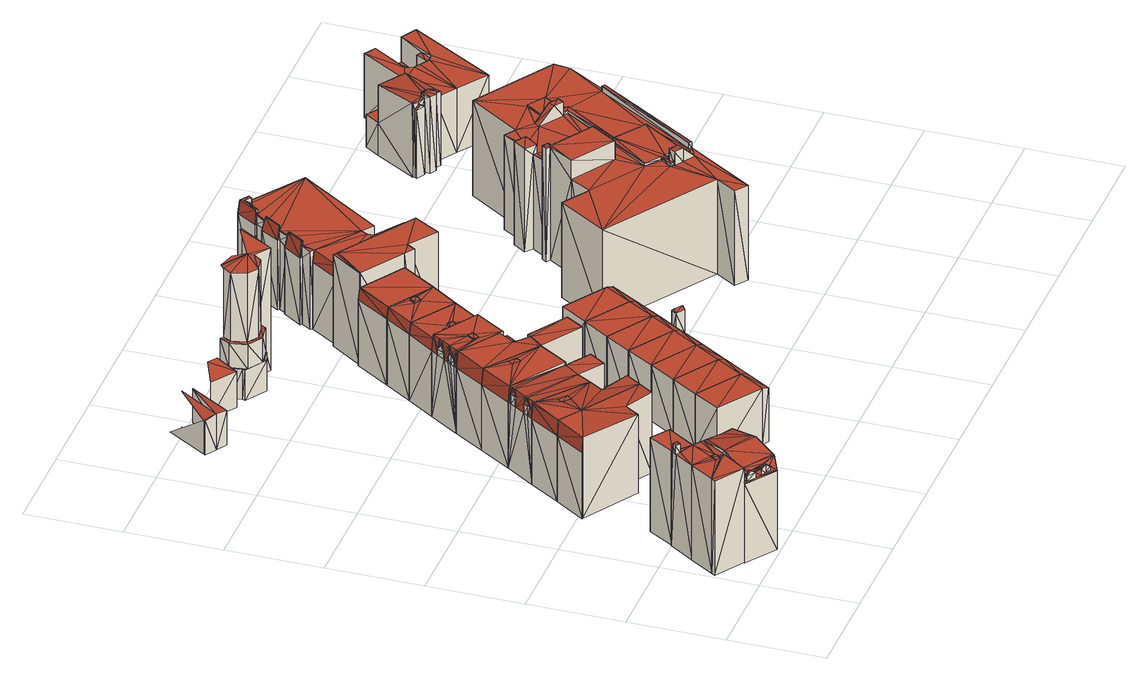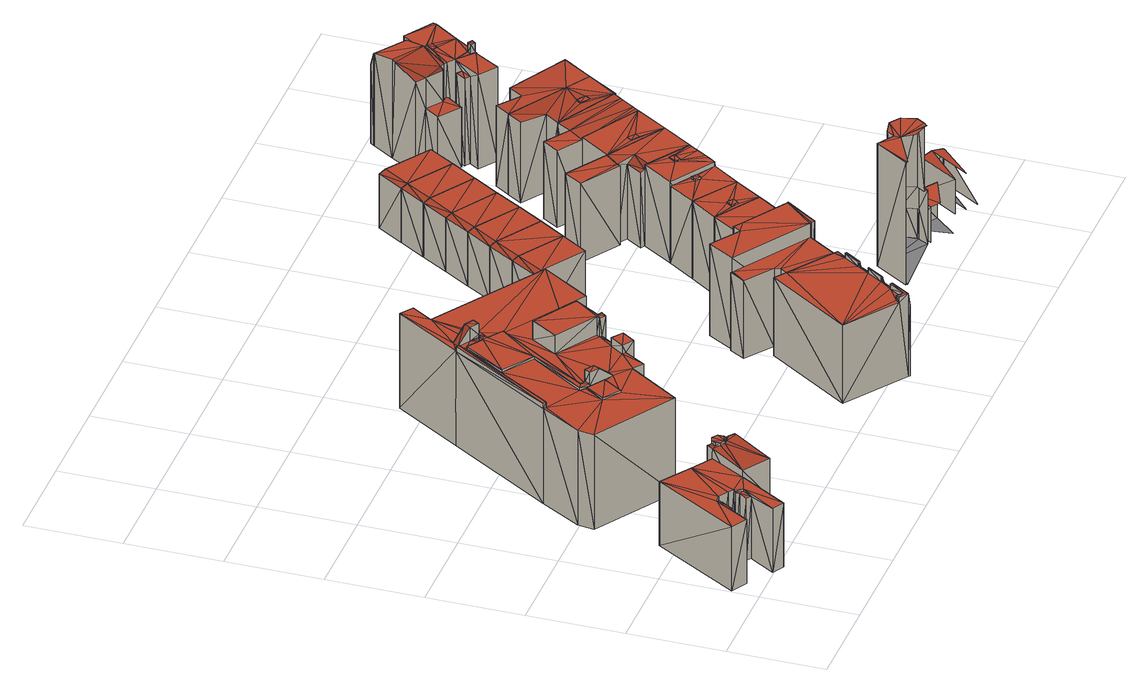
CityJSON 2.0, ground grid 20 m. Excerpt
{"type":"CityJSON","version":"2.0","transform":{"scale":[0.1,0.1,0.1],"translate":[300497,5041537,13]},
"CityObjects":{
"building1":{"type":"Building","geometry":[{"type":"MultiSurface","lod":"2","boundaries":[[[0,1,2]],[[3,0,4]],[[5,6,7]],[[0,2,4]],[[6,4,8]],[[3,4,9]],[[10,5,7]],[[9,4,6]],[[11,12,13]],[[13,9,6]],[[11,13,5]],[[5,13,6]],[[14,15,16]],[[14,17,15]],[[18,19,20]],[[18,20,21]],[[14,16,18]],[[16,19,18]],[[22,23,24]],[[22,24,25]],[[24,26,25]],[[27,28,29]],[[29,28,30]],[[22,27,31]],[[31,27,29]],[[22,31,23]],[[32,33,12]],[[12,33,13]],[[11,32,12]],[[34,32,11]],[[34,5,35]],[[34,11,5]],[[36,7,37]],[[36,10,7]],[[37,6,38]],[[37,7,6]],[[39,2,40]],[[2,1,40]],[[41,4,2]],[[41,2,39]],[[8,30,26]],[[25,30,28]],[[8,4,30]],[[25,26,30]],[[42,8,26]],[[30,4,41]],[[43,1,0]],[[43,40,1]],[[6,8,42]],[[38,6,42]],[[36,35,10]],[[10,35,5]],[[35,44,33]],[[36,44,35]],[[33,9,13]],[[33,44,9]],[[45,46,3]],[[3,46,0]],[[46,43,0]],[[47,9,44]],[[3,9,47]],[[45,3,47]],[[34,33,32]],[[34,35,33]],[[43,39,40]],[[46,39,43]],[[46,15,17]],[[17,21,39]],[[46,17,39]],[[21,41,39]],[[20,41,21]],[[29,30,41]],[[44,31,29]],[[44,29,41]],[[44,38,23]],[[44,23,31]],[[23,38,24]],[[36,38,44]],[[36,37,38]],[[47,44,16]],[[45,16,46]],[[45,47,16]],[[19,41,20]],[[44,41,19]],[[44,19,16]],[[46,16,15]],[[14,18,17]],[[17,18,21]],[[38,42,24]],[[42,26,24]],[[22,25,27]],[[27,25,28]]],"semantics":{"surfaces":[{"type":"GroundSurface"},{"type":"WallSurface"},{"type":"RoofSurface"}],"values":[0,0,0,0,0,0,0,0,0,0,0,0,1,1,1,1,1,1,1,1,1,1,1,1,1,1,1,1,1,1,1,1,1,1,1,1,1,1,1,1,1,1,1,1,1,1,1,1,1,1,1,1,1,1,1,1,1,1,1,1,1,1,2,2,2,2,2,2,2,2,2,2,2,2,2,2,2,2,2,2,2,2,2,2,2,2,2,2,2,2,2,2]}}]},
"building2":{"type":"Building","geometry":[{"type":"MultiSurface","lod":"2","boundaries":[[[48,49,0]],[[49,50,0]],[[51,48,52]],[[50,53,0]],[[52,48,3]],[[53,54,0]],[[55,52,3]],[[55,3,56]],[[56,3,57]],[[48,0,3]],[[58,59,45]],[[58,60,61]],[[58,61,59]],[[62,63,60]],[[62,60,58]],[[64,65,66]],[[64,67,65]],[[64,68,67]],[[69,70,71]],[[72,71,73]],[[73,71,70]],[[74,73,75]],[[74,72,73]],[[76,74,75]],[[77,78,67]],[[78,79,67]],[[79,65,67]],[[80,64,81]],[[81,64,66]],[[82,83,84]],[[59,57,3]],[[59,85,57]],[[86,56,57]],[[86,57,85]],[[87,56,86]],[[87,55,56]],[[87,88,55]],[[55,88,52]],[[89,88,90]],[[51,52,88]],[[90,91,92]],[[90,88,91]],[[92,91,63]],[[92,63,62]],[[89,51,88]],[[0,54,93]],[[94,0,93]],[[45,59,95]],[[95,94,96]],[[59,94,95]],[[59,0,94]],[[59,3,0]],[[97,93,53]],[[53,93,54]],[[50,97,53]],[[98,97,50]],[[99,100,48]],[[48,100,49]],[[49,98,50]],[[100,98,49]],[[89,101,48]],[[101,99,48]],[[89,48,51]],[[63,61,60]],[[86,85,63]],[[87,91,88]],[[63,59,61]],[[63,85,59]],[[87,86,91]],[[86,63,91]],[[58,45,95]],[[89,90,101]],[[90,58,101]],[[101,95,99]],[[101,58,95]],[[92,62,58]],[[90,92,58]],[[65,94,93]],[[66,65,93]],[[97,66,93]],[[79,94,65]],[[102,82,103]],[[77,94,78]],[[103,80,81]],[[98,102,104]],[[98,96,102]],[[103,105,80]],[[103,82,105]],[[82,96,83]],[[77,96,94]],[[83,96,77]],[[102,96,82]],[[78,94,79]],[[103,81,106]],[[106,81,69]],[[97,76,75]],[[69,81,70]],[[97,73,70]],[[70,81,66]],[[98,76,97]],[[98,104,76]],[[97,70,66]],[[97,75,73]],[[84,67,68]],[[83,77,67]],[[84,83,67]],[[74,102,72]],[[74,104,102]],[[76,104,74]],[[106,69,71]],[[72,106,71]],[[102,103,72]],[[103,106,72]],[[105,68,64]],[[80,105,64]],[[82,84,68]],[[105,82,68]],[[99,95,100]],[[100,95,96]],[[100,96,98]]],"semantics":{"surfaces":[{"type":"GroundSurface"},{"type":"WallSurface"},{"type":"RoofSurface"}],"values":[0,0,0,0,0,0,0,0,0,0,1,1,1,1,1,1,1,1,1,1,1,1,1,1,1,1,1,1,1,1,1,1,1,1,1,1,1,1,1,1,1,1,1,1,1,1,1,1,1,1,1,1,1,1,1,1,1,1,1,1,1,1,1,2,2,2,2,2,2,2,2,2,2,2,2,2,2,2,2,2,2,2,2,2,2,2,2,2,2,2,2,2,2,2,2,2,2,2,2,2,2,2,2,2,2,2,2,2,2,2,2,2,2,2,2,2,2,2,2,2]}}]},
"building3":{"type":"Building","geometry":[{"type":"MultiSurface","lod":"2","boundaries":[[[107,108,109]],[[108,110,109]],[[107,111,108]],[[108,112,110]],[[109,110,113]],[[113,110,114]],[[115,113,114]],[[115,114,116]],[[110,116,114]],[[117,116,110]],[[118,110,112]],[[118,117,110]],[[109,113,115]],[[119,109,115]],[[120,109,119]],[[107,109,120]],[[121,107,120]],[[122,123,111]],[[111,123,108]],[[121,122,111]],[[121,111,107]],[[123,118,112]],[[123,112,108]],[[115,116,117]],[[119,115,117]],[[120,119,117]],[[123,120,118]],[[118,120,117]],[[121,123,122]],[[121,120,123]]],"semantics":{"surfaces":[{"type":"GroundSurface"},{"type":"WallSurface"},{"type":"RoofSurface"}],"values":[0,0,0,0,0,0,1,1,1,1,1,1,1,1,1,1,1,1,1,1,1,1,1,2,2,2,2,2,2,2]}}]},
"building4":{"type":"Building","geometry":[{"type":"MultiSurface","lod":"2","boundaries":[[[124,113,125]],[[124,109,113]],[[126,109,124]],[[127,128,126]],[[128,109,126]],[[129,107,128]],[[107,109,128]],[[130,131,132]],[[130,132,133]],[[130,134,135]],[[130,133,134]],[[135,134,136]],[[131,137,132]],[[109,115,113]],[[119,115,109]],[[121,120,107]],[[107,120,109]],[[120,119,109]],[[124,125,138]],[[139,124,138]],[[138,113,115]],[[138,125,113]],[[140,121,129]],[[129,121,107]],[[129,128,141]],[[140,129,141]],[[142,141,128]],[[142,128,127]],[[142,126,143]],[[142,127,126]],[[143,124,139]],[[143,126,124]],[[139,115,119]],[[139,138,115]],[[140,141,121]],[[142,120,141]],[[130,135,136]],[[130,137,131]],[[130,136,137]],[[120,143,119]],[[143,139,119]],[[142,132,120]],[[142,143,133]],[[137,143,120]],[[132,137,120]],[[142,133,132]],[[134,143,136]],[[133,143,134]],[[136,143,137]],[[121,141,120]]],"semantics":{"surfaces":[{"type":"GroundSurface"},{"type":"WallSurface"},{"type":"RoofSurface"}],"values":[0,0,0,0,0,0,0,1,1,1,1,1,1,1,1,1,1,1,1,1,1,1,1,1,1,1,1,1,1,1,1,1,2,2,2,2,2,2,2,2,2,2,2,2,2,2,2,2,2,2]}}]},
"building5":{"type":"Building","geometry":[{"type":"MultiSurface","lod":"2","boundaries":[[[144,145,146]],[[144,146,147]],[[148,149,145]],[[148,145,144]],[[150,148,144]],[[151,147,149]],[[150,144,152]],[[153,144,147]],[[154,149,148]],[[155,152,144]],[[156,148,150]],[[156,150,152]],[[156,152,155]],[[157,158,159]],[[157,159,160]],[[160,159,161]],[[162,158,157]],[[163,157,160]],[[164,165,166]],[[163,162,157]],[[167,164,166]],[[168,167,166]],[[167,169,164]],[[167,170,169]],[[163,160,171]],[[168,172,167]],[[164,169,173]],[[167,172,170]],[[174,175,168]],[[173,169,170]],[[168,175,172]],[[172,173,170]],[[176,175,174]],[[177,166,165]],[[178,168,166]],[[179,176,174]],[[180,165,164]],[[178,174,168]],[[181,172,175]],[[182,173,172]],[[183,184,179]],[[179,184,176]],[[185,179,174]],[[181,175,176]],[[181,182,172]],[[186,183,179]],[[177,178,166]],[[185,174,178]],[[187,176,184]],[[177,165,188]],[[180,188,165]],[[187,181,176]],[[189,179,185]],[[190,187,184]],[[186,179,189]],[[191,164,173]],[[192,178,177]],[[192,177,188]],[[192,188,180]],[[193,184,183]],[[191,173,182]],[[194,185,178]],[[191,180,164]],[[195,189,185]],[[195,186,189]],[[193,183,186]],[[193,190,184]],[[194,178,192]],[[196,192,180]],[[193,197,190]],[[198,195,185]],[[199,186,195]],[[198,185,194]],[[200,192,196]],[[194,192,200]],[[201,196,180]],[[202,203,197]],[[204,186,199]],[[191,201,180]],[[194,200,196]],[[194,196,201]],[[193,186,204]],[[202,205,203]],[[206,199,195]],[[202,197,193]],[[207,195,198]],[[191,194,201]],[[207,198,194]],[[204,199,206]],[[207,206,195]],[[207,194,191]],[[207,204,206]],[[208,193,204]],[[208,204,207]],[[209,207,191]],[[210,191,182]],[[208,207,209]],[[211,193,208]],[[210,209,191]],[[212,208,209]],[[213,209,210]],[[212,211,208]],[[212,209,213]]],"semantics":{"surfaces":[{"type":"WallSurface"},{"type":"GroundSurface"},{"type":"RoofSurface"}],"values":[0,1,2,0,0,0,0,1,2,1,2,0,0,0,0,1,2,0,0,2,0,2,0,0,0,2,1,2,0,0,0,0,2,0,2,2,1,0,0,0,0,0,2,2,0,0,2,0,0,0,1,2,2,0,0,1,2,0,0,2,1,0,1,2,0,2,2,2,0,2,2,0,0,0,2,1,0,2,1,0,0,2,2,0,0,2,0,0,0,2,0,0,2,0,0,1,0,2,1,0,1,2,0]}}]},
"building6":{"type":"Building","geometry":[{"type":"MultiSurface","lod":"2","boundaries":[[[214,126,125]],[[126,124,125]],[[215,126,214]],[[216,127,126]],[[217,216,215]],[[218,219,217]],[[216,126,215]],[[219,216,217]],[[220,221,222]],[[223,224,225]],[[226,227,228]],[[229,230,231]],[[142,143,126]],[[142,126,127]],[[126,232,124]],[[143,232,126]],[[233,234,218]],[[218,234,219]],[[233,217,235]],[[233,218,217]],[[235,215,236]],[[235,217,215]],[[215,214,237]],[[236,215,237]],[[234,238,219]],[[219,238,216]],[[228,227,230]],[[214,231,227]],[[227,231,230]],[[214,125,221]],[[237,214,227]],[[214,221,231]],[[225,125,138]],[[222,221,224]],[[221,125,225]],[[221,225,224]],[[124,138,125]],[[232,138,124]],[[238,142,216]],[[216,142,127]],[[142,239,143]],[[238,240,239]],[[238,241,240]],[[233,235,234]],[[234,235,238]],[[235,241,238]],[[235,236,242]],[[235,242,241]],[[238,239,142]],[[240,220,239]],[[241,229,240]],[[229,231,240]],[[231,220,240]],[[231,221,220]],[[239,222,224]],[[220,222,239]],[[239,224,223]],[[223,225,232]],[[239,223,232]],[[239,232,143]],[[225,138,232]],[[241,230,229]],[[226,228,241]],[[241,228,230]],[[237,227,226]],[[242,237,226]],[[236,237,242]],[[242,226,241]]],"semantics":{"surfaces":[{"type":"GroundSurface"},{"type":"WallSurface"},{"type":"RoofSurface"}],"values":[0,0,0,0,0,0,0,0,1,1,1,1,1,1,1,1,1,1,1,1,1,1,1,1,1,1,1,1,1,1,1,1,1,1,1,1,1,1,1,1,2,2,2,2,2,2,2,2,2,2,2,2,2,2,2,2,2,2,2,2,2,2,2,2,2,2,2,2]}}]},
"building7":{"type":"Building","geometry":[{"type":"MultiSurface","lod":"2","boundaries":[[[243,215,214]],[[244,215,243]],[[245,217,215]],[[245,215,244]],[[246,247,248]],[[246,248,249]],[[246,249,250]],[[247,251,248]],[[252,215,217]],[[252,236,215]],[[215,237,214]],[[236,237,215]],[[253,252,217]],[[253,217,245]],[[254,243,214]],[[254,214,237]],[[244,243,254]],[[255,244,254]],[[253,244,255]],[[253,245,244]],[[253,236,252]],[[251,255,236]],[[253,248,236]],[[253,255,249]],[[248,251,236]],[[253,249,248]],[[250,255,251]],[[249,255,250]],[[246,250,251]],[[246,251,247]],[[254,237,236]],[[255,254,236]]],"semantics":{"surfaces":[{"type":"GroundSurface"},{"type":"WallSurface"},{"type":"RoofSurface"}],"values":[0,0,0,0,1,1,1,1,1,1,1,1,1,1,1,1,1,1,1,1,2,2,2,2,2,2,2,2,2,2,2,2]}}]},
"building8":{"type":"Building","geometry":[{"type":"MultiSurface","lod":"2","boundaries":[[[256,257,258]],[[259,258,260]],[[256,258,259]],[[259,260,261]],[[262,258,257]],[[262,263,258]],[[263,260,258]],[[263,264,260]],[[265,262,257]],[[265,257,256]],[[265,259,266]],[[265,256,259]],[[259,261,267]],[[266,259,267]],[[267,261,264]],[[261,260,264]],[[266,263,262]],[[265,266,262]],[[266,267,264]],[[266,264,263]]],"semantics":{"surfaces":[{"type":"GroundSurface"},{"type":"WallSurface"},{"type":"RoofSurface"}],"values":[0,0,0,0,1,1,1,1,1,1,1,1,1,1,1,1,2,2,2,2]}}]},
"building9":{"type":"Building","geometry":[{"type":"MultiSurface","lod":"2","boundaries":[[[268,256,259]],[[269,259,261]],[[268,259,269]],[[269,261,270]],[[265,266,259]],[[265,259,256]],[[266,261,259]],[[266,267,261]],[[268,265,256]],[[271,265,268]],[[271,269,272]],[[271,268,269]],[[269,270,273]],[[272,269,273]],[[273,270,261]],[[273,261,267]],[[271,266,265]],[[271,272,266]],[[272,273,267]],[[272,267,266]]],"semantics":{"surfaces":[{"type":"GroundSurface"},{"type":"WallSurface"},{"type":"RoofSurface"}],"values":[0,0,0,0,1,1,1,1,1,1,1,1,1,1,1,1,2,2,2,2]}}]},
"building10":{"type":"Building","geometry":[{"type":"MultiSurface","lod":"2","boundaries":[[[274,275,276]],[[277,244,243]],[[278,244,277]],[[276,275,278]],[[279,280,275]],[[275,280,244]],[[281,282,279]],[[281,279,283]],[[275,244,278]],[[282,280,279]],[[284,283,285]],[[284,281,283]],[[285,283,286]],[[283,279,286]],[[281,287,282]],[[284,287,281]],[[287,288,282]],[[282,288,280]],[[244,254,243]],[[255,254,244]],[[280,253,244]],[[288,253,280]],[[253,255,244]],[[278,277,289]],[[290,278,289]],[[291,276,292]],[[291,274,276]],[[292,290,293]],[[292,278,290]],[[292,276,278]],[[289,277,243]],[[289,243,254]],[[274,294,275]],[[291,294,274]],[[286,294,295]],[[279,275,294]],[[286,279,294]],[[286,253,288]],[[284,285,286]],[[284,286,287]],[[287,286,288]],[[253,295,255]],[[293,290,295]],[[295,290,255]],[[286,295,253]],[[290,289,255]],[[289,254,255]],[[291,292,294]],[[292,293,295]],[[292,295,294]]],"semantics":{"surfaces":[{"type":"GroundSurface"},{"type":"WallSurface"},{"type":"RoofSurface"}],"values":[0,0,0,0,0,0,0,0,0,0,1,1,1,1,1,1,1,1,1,1,1,1,1,1,1,1,1,1,1,1,1,1,1,1,1,1,1,2,2,2,2,2,2,2,2,2,2,2,2,2]}}]},
"building11":{"type":"Building","geometry":[{"type":"MultiSurface","lod":"2","boundaries":[[[296,278,277]],[[297,278,296]],[[276,278,297]],[[298,276,297]],[[299,300,301]],[[301,300,302]],[[299,303,304]],[[299,301,303]],[[304,303,305]],[[303,306,305]],[[300,305,306]],[[300,306,302]],[[307,308,309]],[[310,311,312]],[[313,314,315]],[[316,317,318]],[[298,319,276]],[[320,319,298]],[[319,290,276]],[[276,290,278]],[[290,289,278]],[[278,289,277]],[[297,296,321]],[[322,297,321]],[[320,297,322]],[[320,298,297]],[[315,314,317]],[[296,318,314]],[[315,317,323]],[[296,277,318]],[[314,318,317]],[[321,296,314]],[[309,277,289]],[[312,324,325]],[[324,309,308]],[[318,277,311]],[[324,277,309]],[[311,277,324]],[[325,324,308]],[[312,311,324]],[[299,304,305]],[[299,305,300]],[[326,327,328]],[[327,329,328]],[[326,330,327]],[[329,307,328]],[[307,309,290]],[[328,307,290]],[[290,309,289]],[[331,332,333]],[[331,334,332]],[[333,332,335]],[[331,313,334]],[[322,321,314]],[[322,313,331]],[[322,314,313]],[[333,335,326]],[[316,318,326]],[[335,316,326]],[[326,310,330]],[[318,310,326]],[[318,311,310]],[[325,308,329]],[[329,308,307]],[[327,325,329]],[[312,325,330]],[[310,312,330]],[[330,325,327]],[[315,323,334]],[[313,315,334]],[[334,323,332]],[[335,317,316]],[[332,323,335]],[[323,317,335]],[[320,322,301]],[[320,301,319]],[[319,302,290]],[[303,333,326]],[[319,301,302]],[[303,322,331]],[[306,326,328]],[[303,326,306]],[[301,322,303]],[[303,331,333]],[[306,328,290]],[[302,306,290]]],"semantics":{"surfaces":[{"type":"GroundSurface"},{"type":"WallSurface"},{"type":"RoofSurface"}],"values":[0,0,0,0,1,1,1,1,1,1,1,1,1,1,1,1,1,1,1,1,1,1,1,1,1,1,1,1,1,1,1,1,1,1,1,1,1,1,1,1,2,2,2,2,2,2,2,2,2,2,2,2,2,2,2,2,2,2,2,2,2,2,2,2,2,2,2,2,2,2,2,2,2,2,2,2,2,2,2,2,2,2,2,2,2,2]}}]},
"building12":{"type":"Building","geometry":[{"type":"MultiSurface","lod":"2","boundaries":[[[336,268,337]],[[337,269,270]],[[337,268,269]],[[337,270,338]],[[271,272,269]],[[271,269,268]],[[272,273,269]],[[269,273,270]],[[336,271,268]],[[339,271,336]],[[339,337,340]],[[339,336,337]],[[340,338,341]],[[340,337,338]],[[341,270,273]],[[341,338,270]],[[340,272,271]],[[339,340,271]],[[340,341,273]],[[340,273,272]]],"semantics":{"surfaces":[{"type":"GroundSurface"},{"type":"WallSurface"},{"type":"RoofSurface"}],"values":[0,0,0,0,1,1,1,1,1,1,1,1,1,1,1,1,2,2,2,2]}}]},
"building13":{"type":"Building","geometry":[{"type":"MultiSurface","lod":"2","boundaries":[[[298,297,342]],[[343,298,342]],[[342,297,344]],[[344,297,296]],[[345,346,347]],[[345,348,346]],[[345,347,349]],[[345,349,350]],[[350,349,351]],[[349,352,351]],[[348,351,352]],[[348,352,346]],[[353,354,298]],[[353,298,343]],[[343,342,355]],[[353,343,355]],[[355,342,356]],[[342,344,356]],[[356,344,321]],[[344,296,321]],[[297,321,296]],[[357,321,297]],[[354,357,298]],[[298,357,297]],[[345,350,348]],[[348,350,351]],[[356,321,357]],[[355,356,357]],[[353,355,349]],[[349,355,357]],[[353,347,354]],[[353,349,347]],[[349,357,352]],[[354,347,346]],[[354,346,357]],[[346,352,357]]],"semantics":{"surfaces":[{"type":"GroundSurface"},{"type":"WallSurface"},{"type":"RoofSurface"}],"values":[0,0,0,0,1,1,1,1,1,1,1,1,1,1,1,1,1,1,1,1,1,1,1,1,2,2,2,2,2,2,2,2,2,2,2,2]}}]},
"building14":{"type":"Building","geometry":[{"type":"MultiSurface","lod":"2","boundaries":[[[358,336,337]],[[358,337,359]],[[359,337,338]],[[359,338,360]],[[361,359,362]],[[361,358,359]],[[362,360,363]],[[362,359,360]],[[339,340,337]],[[339,337,336]],[[340,341,337]],[[337,341,338]],[[358,339,336]],[[361,339,358]],[[363,360,338]],[[363,338,341]],[[361,362,340]],[[361,340,339]],[[362,341,340]],[[362,363,341]]],"semantics":{"surfaces":[{"type":"GroundSurface"},{"type":"WallSurface"},{"type":"RoofSurface"}],"values":[0,0,0,0,1,1,1,1,1,1,1,1,1,1,1,1,2,2,2,2]}}]},
"building15":{"type":"Building","geometry":[{"type":"MultiSurface","lod":"2","boundaries":[[[343,342,364]],[[365,343,364]],[[364,342,344]],[[364,344,366]],[[367,368,369]],[[367,369,370]],[[367,370,371]],[[370,372,371]],[[371,372,373]],[[372,374,373]],[[368,373,374]],[[368,374,369]],[[365,353,343]],[[375,353,365]],[[375,364,376]],[[375,365,364]],[[376,364,377]],[[364,366,377]],[[342,356,344]],[[355,356,342]],[[353,355,343]],[[343,355,342]],[[377,366,344]],[[377,344,356]],[[367,371,373]],[[367,373,368]],[[376,356,355]],[[376,377,356]],[[353,369,355]],[[375,369,353]],[[374,376,355]],[[369,374,355]],[[375,376,372]],[[375,370,369]],[[372,376,374]],[[375,372,370]]],"semantics":{"surfaces":[{"type":"GroundSurface"},{"type":"WallSurface"},{"type":"RoofSurface"}],"values":[0,0,0,0,1,1,1,1,1,1,1,1,1,1,1,1,1,1,1,1,1,1,1,1,2,2,2,2,2,2,2,2,2,2,2,2]}}]},
"building16":{"type":"Building","geometry":[{"type":"MultiSurface","lod":"2","boundaries":[[[378,359,360]],[[379,358,359]],[[379,359,378]],[[378,360,380]],[[361,362,359]],[[361,359,358]],[[362,363,359]],[[359,363,360]],[[381,361,379]],[[379,361,358]],[[381,378,382]],[[381,379,378]],[[382,380,383]],[[382,378,380]],[[383,380,360]],[[383,360,363]],[[381,362,361]],[[381,382,362]],[[382,383,363]],[[382,363,362]]],"semantics":{"surfaces":[{"type":"GroundSurface"},{"type":"WallSurface"},{"type":"RoofSurface"}],"values":[0,0,0,0,1,1,1,1,1,1,1,1,1,1,1,1,2,2,2,2]}}]},
"building17":{"type":"Building","geometry":[{"type":"MultiSurface","lod":"2","boundaries":[[[365,364,384]],[[384,364,366]],[[385,365,384]],[[384,366,386]],[[386,366,387]],[[385,375,365]],[[388,375,385]],[[388,384,389]],[[388,385,384]],[[386,387,390]],[[391,386,390]],[[389,386,391]],[[389,384,386]],[[390,366,377]],[[390,387,366]],[[364,377,366]],[[376,377,364]],[[375,376,365]],[[365,376,364]],[[391,390,377]],[[391,377,376]],[[389,391,376]],[[388,389,375]],[[375,389,376]]],"semantics":{"surfaces":[{"type":"GroundSurface"},{"type":"WallSurface"},{"type":"RoofSurface"}],"values":[0,0,0,0,0,1,1,1,1,1,1,1,1,1,1,1,1,1,1,2,2,2,2,2]}}]},
"building18":{"type":"Building","geometry":[{"type":"MultiSurface","lod":"2","boundaries":[[[392,379,378]],[[378,380,393]],[[392,378,394]],[[394,378,393]],[[381,382,378]],[[381,378,379]],[[382,380,378]],[[382,383,380]],[[392,381,379]],[[395,381,392]],[[395,394,396]],[[395,392,394]],[[394,393,397]],[[396,394,397]],[[397,393,380]],[[397,380,383]],[[395,382,381]],[[395,396,382]],[[382,397,383]],[[396,397,382]]],"semantics":{"surfaces":[{"type":"GroundSurface"},{"type":"WallSurface"},{"type":"RoofSurface"}],"values":[0,0,0,0,1,1,1,1,1,1,1,1,1,1,1,1,2,2,2,2]}}]},
"building19":{"type":"Building","geometry":[{"type":"MultiSurface","lod":"2","boundaries":[[[398,394,393]],[[399,392,394]],[[399,394,398]],[[398,393,400]],[[395,394,392]],[[395,396,394]],[[396,397,394]],[[394,397,393]],[[399,395,392]],[[401,395,399]],[[401,398,402]],[[401,399,398]],[[398,400,403]],[[402,398,403]],[[403,400,397]],[[400,393,397]],[[401,396,395]],[[401,402,396]],[[402,397,396]],[[402,403,397]]],"semantics":{"surfaces":[{"type":"GroundSurface"},{"type":"WallSurface"},{"type":"RoofSurface"}],"values":[0,0,0,0,1,1,1,1,1,1,1,1,1,1,1,1,2,2,2,2]}}]},
"building20":{"type":"Building","geometry":[{"type":"MultiSurface","lod":"2","boundaries":[[[404,405,406]],[[407,384,386]],[[405,408,385]],[[385,384,406]],[[409,384,407]],[[406,384,409]],[[404,410,405]],[[405,385,406]],[[411,412,408]],[[408,412,385]],[[413,414,384]],[[384,414,386]],[[412,413,385]],[[385,413,384]],[[415,411,405]],[[405,411,408]],[[416,415,410]],[[410,415,405]],[[404,416,410]],[[417,416,404]],[[417,406,418]],[[417,404,406]],[[409,407,419]],[[420,409,419]],[[418,409,420]],[[418,406,409]],[[419,386,414]],[[419,407,386]],[[419,414,413]],[[420,419,413]],[[415,418,412]],[[415,412,411]],[[417,415,416]],[[418,420,413]],[[417,418,415]],[[412,418,413]]],"semantics":{"surfaces":[{"type":"GroundSurface"},{"type":"WallSurface"},{"type":"RoofSurface"}],"values":[0,0,0,0,0,0,0,0,1,1,1,1,1,1,1,1,1,1,1,1,1,1,1,1,1,1,1,1,2,2,2,2,2,2,2,2]}}]},
"building21":{"type":"Building","geometry":[{"type":"MultiSurface","lod":"2","boundaries":[[[421,406,422]],[[423,406,424]],[[425,406,409]],[[426,423,424]],[[422,406,425]],[[427,421,422]],[[426,428,423]],[[424,406,421]],[[429,430,428]],[[428,430,423]],[[431,432,406]],[[430,431,423]],[[423,431,406]],[[406,433,409]],[[432,433,406]],[[434,429,426]],[[426,429,428]],[[434,424,435]],[[434,426,424]],[[435,421,436]],[[435,424,421]],[[437,436,427]],[[427,436,421]],[[437,422,438]],[[437,427,422]],[[422,425,439]],[[438,422,439]],[[439,425,433]],[[425,409,433]],[[438,439,432]],[[439,433,432]],[[437,438,436]],[[436,438,432]],[[434,431,430]],[[434,435,431]],[[434,430,429]],[[431,435,432]],[[435,436,432]]],"semantics":{"surfaces":[{"type":"GroundSurface"},{"type":"WallSurface"},{"type":"RoofSurface"}],"values":[0,0,0,0,0,0,0,0,1,1,1,1,1,1,1,1,1,1,1,1,1,1,1,1,1,1,1,1,1,2,2,2,2,2,2,2,2,2]}}]},
"building22":{"type":"Building","geometry":[{"type":"MultiSurface","lod":"2","boundaries":[[[440,441,442]],[[443,440,442]],[[444,445,440]],[[440,445,441]],[[446,442,447]],[[446,443,442]],[[447,445,448]],[[447,442,445]],[[442,441,445]],[[446,449,444]],[[446,444,440]],[[446,440,443]],[[449,445,444]],[[449,448,445]],[[446,447,448]],[[446,448,449]]],"semantics":{"surfaces":[{"type":"GroundSurface"},{"type":"WallSurface"},{"type":"RoofSurface"}],"values":[0,0,1,1,1,1,1,1,1,1,1,1,2,2,2,2]}}]},
"building23":{"type":"Building","geometry":[{"type":"MultiSurface","lod":"2","boundaries":[[[450,451,452]],[[427,453,454]],[[455,456,457]],[[458,450,456]],[[427,454,459]],[[455,457,460]],[[458,456,455]],[[454,453,461]],[[458,459,450]],[[458,462,427]],[[458,427,459]],[[427,422,453]],[[461,453,463]],[[453,422,464]],[[450,459,451]],[[465,466,467]],[[465,468,466]],[[469,470,471]],[[472,470,469]],[[473,474,475]],[[476,473,477]],[[477,473,475]],[[470,478,471]],[[471,478,479]],[[478,477,479]],[[478,476,477]],[[480,481,482]],[[481,483,482]],[[484,482,483]],[[485,486,487]],[[485,487,488]],[[480,485,481]],[[481,485,488]],[[486,489,487]],[[490,467,466]],[[491,492,493]],[[494,493,495]],[[494,491,493]],[[465,494,468]],[[468,494,495]],[[437,438,427]],[[427,438,422]],[[496,437,462]],[[462,437,427]],[[438,497,422]],[[422,497,464]],[[498,499,453]],[[453,499,463]],[[458,455,469]],[[500,458,469]],[[472,469,501]],[[469,455,501]],[[455,460,502]],[[501,455,502]],[[503,457,456]],[[503,504,457]],[[502,460,457]],[[502,457,504]],[[505,452,506]],[[505,450,452]],[[507,508,459]],[[459,508,451]],[[506,452,451]],[[506,451,508]],[[503,505,484]],[[456,450,505]],[[474,503,484]],[[503,456,505]],[[458,496,462]],[[500,496,458]],[[509,461,510]],[[509,454,461]],[[489,507,490]],[[507,509,490]],[[507,459,509]],[[459,454,509]],[[510,463,499]],[[510,461,463]],[[492,498,497]],[[498,464,497]],[[498,453,464]],[[468,490,466]],[[500,477,481]],[[495,492,438]],[[495,493,492]],[[488,489,490]],[[437,468,495]],[[492,497,438]],[[437,495,438]],[[500,481,488]],[[488,487,489]],[[500,437,496]],[[500,488,437]],[[500,469,471]],[[488,490,468]],[[500,471,477]],[[471,479,477]],[[437,488,468]],[[477,475,474]],[[481,484,483]],[[477,474,484]],[[477,484,481]],[[465,491,494]],[[465,467,491]],[[491,499,492]],[[492,499,498]],[[473,504,474]],[[474,504,503]],[[502,504,473]],[[501,502,473]],[[501,473,478]],[[472,501,478]],[[472,478,470]],[[478,473,476]],[[505,506,484]],[[484,506,482]],[[486,508,489]],[[489,508,507]],[[482,508,486]],[[482,506,508]],[[482,486,485]],[[480,482,485]],[[490,510,467]],[[509,510,490]],[[510,499,467]],[[467,499,491]]],"semantics":{"surfaces":[{"type":"GroundSurface"},{"type":"WallSurface"},{"type":"RoofSurface"}],"values":[0,0,0,0,0,0,0,0,0,0,0,0,0,0,0,1,1,1,1,1,1,1,1,1,1,1,1,1,1,1,1,1,1,1,1,1,1,1,1,1,1,1,1,1,1,1,1,1,1,1,1,1,1,1,1,1,1,1,1,1,1,1,1,1,1,1,1,1,1,1,1,1,1,1,1,1,1,1,1,1,1,2,2,2,2,2,2,2,2,2,2,2,2,2,2,2,2,2,2,2,2,2,2,2,2,2,2,2,2,2,2,2,2,2,2,2,2,2,2,2,2,2,2,2,2,2]}}]},
"building24":{"type":"Building","geometry":[{"type":"MultiSurface","lod":"2","boundaries":[[[511,512,513]],[[514,511,515]],[[514,516,511]],[[517,518,516]],[[519,514,520]],[[511,516,512]],[[521,519,520]],[[522,523,518]],[[519,517,514]],[[517,516,514]],[[523,524,525]],[[517,522,518]],[[522,526,527]],[[518,523,525]],[[527,526,528]],[[522,527,529]],[[527,530,529]],[[529,530,531]],[[522,529,532]],[[522,532,523]],[[533,534,535]],[[536,533,535]],[[535,534,537]],[[536,535,538]],[[539,540,541]],[[540,542,541]],[[543,544,545]],[[545,544,546]],[[547,548,549]],[[547,550,548]],[[543,550,547]],[[543,545,550]],[[551,549,552]],[[552,549,548]],[[553,551,554]],[[551,555,554]],[[553,556,551]],[[551,552,555]],[[557,558,559]],[[560,558,557]],[[558,561,559]],[[559,561,562]],[[561,556,563]],[[561,563,562]],[[564,554,565]],[[565,554,555]],[[566,564,565]],[[567,556,553]],[[567,568,556]],[[568,563,556]],[[569,568,567]],[[570,571,572]],[[570,572,573]],[[574,570,573]],[[574,573,575]],[[574,575,576]],[[575,577,576]],[[571,560,557]],[[571,557,572]],[[578,579,580]],[[578,581,579]],[[582,583,584]],[[584,583,585]],[[582,586,587]],[[582,584,586]],[[588,589,590]],[[590,589,591]],[[592,591,589]],[[592,593,591]],[[594,595,596]],[[595,597,596]],[[596,593,592]],[[596,597,593]],[[587,598,599]],[[587,586,598]],[[600,601,602]],[[603,601,600]],[[603,604,601]],[[603,605,604]],[[604,605,606]],[[604,606,607]],[[600,608,609]],[[603,600,609]],[[610,611,544]],[[611,546,544]],[[583,599,598]],[[583,598,585]],[[610,607,611]],[[610,604,607]],[[612,577,613]],[[612,576,577]],[[606,614,615]],[[605,614,606]],[[612,602,601]],[[612,613,602]],[[616,542,617]],[[616,541,542]],[[539,536,538]],[[539,538,540]],[[618,537,534]],[[618,523,537]],[[523,532,537]],[[537,532,529]],[[537,529,619]],[[620,524,621]],[[620,525,524]],[[618,524,523]],[[618,621,524]],[[622,623,527]],[[527,623,530]],[[624,526,522]],[[624,625,526]],[[594,588,590]],[[594,590,595]],[[595,590,517]],[[517,590,522]],[[590,624,522]],[[519,595,517]],[[626,595,519]],[[622,528,627]],[[622,527,528]],[[625,627,526]],[[526,627,528]],[[628,518,629]],[[628,516,518]],[[630,511,631]],[[630,515,511]],[[632,515,630]],[[632,514,515]],[[578,580,631]],[[578,631,633]],[[631,513,633]],[[631,511,513]],[[633,512,634]],[[633,513,512]],[[581,628,579]],[[581,634,628]],[[628,512,516]],[[628,634,512]],[[521,626,519]],[[635,626,521]],[[635,520,636]],[[635,521,520]],[[636,520,514]],[[636,514,632]],[[619,531,637]],[[619,529,531]],[[637,531,530]],[[637,530,623]],[[616,617,629]],[[616,629,620]],[[629,525,620]],[[629,518,525]],[[539,533,536]],[[539,541,533]],[[533,541,534]],[[616,618,541]],[[541,618,534]],[[616,620,618]],[[618,620,621]],[[567,553,564]],[[564,553,554]],[[569,567,564]],[[569,564,566]],[[578,634,581]],[[578,633,634]],[[582,599,583]],[[582,587,599]],[[594,596,589]],[[596,592,589]],[[594,589,588]],[[609,608,614]],[[614,608,615]],[[612,610,576]],[[574,571,570]],[[560,561,558]],[[576,543,571]],[[610,601,604]],[[612,601,610]],[[610,544,576]],[[576,544,543]],[[574,576,571]],[[561,547,556]],[[556,549,551]],[[556,547,549]],[[571,543,547]],[[571,547,560]],[[560,547,561]],[[603,614,605]],[[603,609,614]],[[548,623,622]],[[546,619,623]],[[635,636,584]],[[593,613,575]],[[548,546,623]],[[613,577,575]],[[626,584,593]],[[615,579,540]],[[586,636,632]],[[619,637,623]],[[611,540,546]],[[535,619,546]],[[606,615,540]],[[535,537,619]],[[593,584,613]],[[635,584,626]],[[540,579,617]],[[566,622,625]],[[584,636,586]],[[593,575,591]],[[566,565,622]],[[615,632,580]],[[586,632,608]],[[624,566,625]],[[615,580,579]],[[565,555,622]],[[540,538,546]],[[622,627,625]],[[575,573,591]],[[611,606,540]],[[632,630,580]],[[586,608,598]],[[540,617,542]],[[550,546,548]],[[555,548,622]],[[573,572,568]],[[608,632,615]],[[626,597,595]],[[584,585,613]],[[573,568,569]],[[630,631,580]],[[579,628,617]],[[545,546,550]],[[600,598,608]],[[591,573,569]],[[624,569,566]],[[585,598,600]],[[628,629,617]],[[613,585,602]],[[568,572,557]],[[568,557,559]],[[624,591,569]],[[568,559,563]],[[538,535,546]],[[626,593,597]],[[611,607,606]],[[559,562,563]],[[590,591,624]],[[552,548,555]],[[585,600,602]]],"semantics":{"surfaces":[{"type":"GroundSurface"},{"type":"WallSurface"},{"type":"RoofSurface"}],"values":[0,0,0,0,0,0,0,0,0,0,0,0,0,0,0,0,0,0,0,0,1,1,1,1,1,1,1,1,1,1,1,1,1,1,1,1,1,1,1,1,1,1,1,1,1,1,1,1,1,1,1,1,1,1,1,1,1,1,1,1,1,1,1,1,1,1,1,1,1,1,1,1,1,1,1,1,1,1,1,1,1,1,1,1,1,1,1,1,1,1,1,1,1,1,1,1,1,1,1,1,1,1,1,1,1,1,1,1,1,1,1,1,1,1,1,1,1,1,1,1,1,1,1,1,1,1,1,1,1,1,1,1,1,1,1,1,1,1,1,1,1,1,1,1,1,1,1,1,1,1,1,1,1,2,2,2,2,2,2,2,2,2,2,2,2,2,2,2,2,2,2,2,2,2,2,2,2,2,2,2,2,2,2,2,2,2,2,2,2,2,2,2,2,2,2,2,2,2,2,2,2,2,2,2,2,2,2,2,2,2,2,2,2,2,2,2,2,2,2,2,2,2,2,2,2,2,2,2,2,2,2,2,2,2,2,2,2,2,2,2,2,2,2,2,2,2,2,2,2,2]}}]},
"building25":{"type":"Building","geometry":[{"type":"MultiSurface","lod":"2","boundaries":[[[638,639,640]],[[641,642,643]],[[644,645,642]],[[644,642,641]],[[641,640,646]],[[647,641,648]],[[645,649,642]],[[643,638,640]],[[647,644,641]],[[641,643,640]],[[644,650,645]],[[645,651,649]],[[652,653,654]],[[652,654,655]],[[656,657,651]],[[651,657,649]],[[653,656,654]],[[654,656,651]],[[654,651,645]],[[658,640,659]],[[640,639,659]],[[660,661,638]],[[660,638,643]],[[661,659,638]],[[638,659,639]],[[661,662,659]],[[642,660,643]],[[663,664,660]],[[663,665,664]],[[664,666,658]],[[658,646,640]],[[663,660,642]],[[665,666,664]],[[658,666,646]],[[667,668,669]],[[668,646,669]],[[669,646,666]],[[668,641,646]],[[648,641,668]],[[670,648,668]],[[671,668,667]],[[671,672,668]],[[673,654,650]],[[650,654,645]],[[672,674,650]],[[674,673,650]],[[671,674,672]],[[672,650,644]],[[675,672,644]],[[675,644,647]],[[676,677,678]],[[677,663,678]],[[679,680,676]],[[680,677,676]],[[649,663,642]],[[657,678,663]],[[657,663,649]],[[652,655,681]],[[655,682,681]],[[681,680,679]],[[681,682,680]],[[675,647,670]],[[647,648,670]],[[662,658,659]],[[664,658,662]],[[660,664,661]],[[661,664,662]],[[665,669,666]],[[677,669,665]],[[677,665,663]],[[667,669,677]],[[667,677,680]],[[671,667,680]],[[671,682,674]],[[673,655,654]],[[674,655,673]],[[674,682,655]],[[671,680,682]],[[679,657,656]],[[652,681,653]],[[681,679,653]],[[653,679,656]],[[679,676,678]],[[679,678,657]],[[675,670,668]],[[675,668,672]]],"semantics":{"surfaces":[{"type":"GroundSurface"},{"type":"WallSurface"},{"type":"RoofSurface"}],"values":[0,0,0,0,0,0,0,0,0,0,0,0,1,1,1,1,1,1,1,1,1,1,1,1,1,1,1,1,1,1,1,1,1,1,1,1,1,1,1,1,1,1,1,1,1,1,1,1,1,1,1,1,1,1,1,1,1,1,1,1,1,1,1,2,2,2,2,2,2,2,2,2,2,2,2,2,2,2,2,2,2,2,2,2,2,2]}}]},
"building26":{"type":"Building","geometry":[{"type":"MultiSurface","lod":"2","boundaries":[[[683,684,685]],[[686,685,687]],[[685,684,644]],[[688,644,684]],[[689,690,688]],[[691,692,693]],[[694,695,696]],[[697,692,698]],[[698,691,695]],[[698,695,694]],[[698,692,691]],[[699,687,644]],[[697,698,700]],[[701,687,699]],[[693,690,689]],[[687,685,644]],[[693,692,690]],[[688,690,644]],[[690,702,644]],[[703,644,704]],[[644,702,704]],[[705,699,703]],[[699,644,703]],[[706,704,690]],[[690,704,702]],[[707,690,692]],[[707,706,690]],[[708,697,709]],[[697,700,709]],[[710,694,711]],[[694,696,711]],[[712,711,695]],[[695,711,696]],[[695,691,713]],[[712,695,713]],[[714,698,710]],[[698,694,710]],[[709,700,714]],[[714,715,716]],[[709,714,716]],[[700,698,714]],[[713,693,717]],[[716,713,717]],[[713,691,693]],[[716,715,713]],[[708,707,692]],[[708,692,697]],[[717,693,718]],[[693,689,718]],[[718,689,719]],[[689,688,719]],[[720,721,684]],[[720,684,683]],[[683,685,722]],[[720,683,722]],[[723,722,685]],[[723,685,686]],[[723,686,724]],[[686,687,724]],[[719,688,721]],[[721,725,726]],[[719,721,726]],[[688,684,721]],[[724,726,725]],[[727,726,724]],[[727,724,701]],[[701,724,687]],[[727,701,705]],[[701,699,705]],[[715,712,713]],[[714,712,715]],[[714,710,712]],[[710,711,712]],[[722,725,721]],[[723,724,722]],[[720,722,721]],[[724,725,722]],[[727,705,726]],[[719,726,703]],[[718,719,706]],[[717,718,706]],[[705,703,726]],[[706,703,704]],[[719,703,706]],[[716,717,707]],[[717,706,707]],[[708,716,707]],[[708,709,716]]],"semantics":{"surfaces":[{"type":"GroundSurface"},{"type":"WallSurface"},{"type":"RoofSurface"}],"values":[0,0,0,0,0,0,0,0,0,0,0,0,0,0,0,0,0,0,0,1,1,1,1,1,1,1,1,1,1,1,1,1,1,1,1,1,1,1,1,1,1,1,1,1,1,1,1,1,1,1,1,1,1,1,1,1,1,1,1,1,1,1,1,1,1,1,1,1,1,2,2,2,2,2,2,2,2,2,2,2,2,2,2,2,2,2,2,2]}}]}
},
"vertices":[
[68,53,6],[8,92,6],[12,99,6],[137,156,6],[46,150,6],[139,208,6],[82,201,6],[115,255,6],[81,202,6],[115,171,6],[153,229,6],[151,201,6],[137,180,6],[126,188,6],[97,120,219],[92,112,218],[97,120,218],[88,106,219],[87,126,219],[87,126,218],[83,120,218],[78,112,219],[88,193,238],[88,193,218],[80,199,218],[79,199,238],[79,199,218],[82,185,238],[73,191,238],[82,185,218],[73,191,218],[83,186,218],[137,180,202],[126,188,202],[151,201,202],[139,208,202],[153,229,218],[115,255,218],[82,201,218],[12,99,219],[8,92,218],[46,150,218],[81,202,218],[68,53,218],[115,171,218],[137,156,218],[103,104,218],[131,160,218],
[167,62,6],[138,18,6],[137,16,6],[204,121,6],[183,134,6],[131,8,6],[67,51,6],[203,165,6],[157,197,6],[131,160,6],[144,151,216],[137,156,141],[144,151,141],[138,155,141],[148,158,211],[148,158,141],[90,37,198],[73,48,186],[90,37,186],[73,48,198],[81,43,206],[105,32,198],[103,29,187],[103,29,198],[110,24,206],[110,24,189],[120,18,198],[120,18,190],[122,20,198],[76,52,198],[74,50,190],[74,49,188],[93,41,198],[92,40,197],[87,46,203],[82,50,203],[84,48,206],[131,160,141],[157,197,141],[203,165,141],[183,134,141],[204,121,210],[183,134,210],[149,158,141],[149,158,211],[67,51,183],[68,53,188],[103,104,227],[73,60,213],[131,8,183],[137,16,213],[167,62,227],[138,18,214],[171,70,225],[114,29,206],[111,30,204],[115,28,205],[91,42,200],[107,32,200],
[275,329,44],[200,331,44],[105,435,44],[63,372,44],[254,298,44],[180,301,44],[103,436,44],[61,373,44],[103,436,192],[61,373,192],[63,372,226],[180,301,220],[105,435,227],[154,404,226],[275,329,225],[254,298,225],[200,331,220],
[146,500,44],[144,501,44],[149,498,44],[264,424,44],[244,394,44],[296,361,44],[194,447,225],[187,436,225],[187,436,223],[194,447,223],[176,459,224],[176,459,225],[170,449,225],[170,448,225],[144,501,192],[146,500,227],[296,361,225],[244,394,218],[264,424,217],[149,498,227],
[35,1093,69],[12,1107,144],[12,1107,69],[14,1111,69],[35,1093,150],[14,1111,144],[58,1079,146],[67,1195,69],[58,1079,69],[90,1180,69],[90,1180,150],[111,1165,69],[111,1165,146],[187,1102,150],[136,1137,150],[136,1137,69],[187,1102,69],[177,1182,69],[202,1165,150],[221,1152,150],[217,1100,69],[215,1094,69],[215,1094,137],[217,1100,137],[222,1092,137],[213,1123,69],[213,1123,137],[221,1152,69],[216,1127,137],[216,1127,69],[222,1092,191],[216,1127,191],[224,1126,191],[260,1066,137],[253,1072,137],[231,1096,191],[262,1071,69],[227,1148,191],[227,1148,69],[231,1096,345],[224,1126,345],[253,1072,191],[254,1080,345],[234,1143,191],[260,1066,69],[254,1080,191],[234,1143,345],[302,1099,69],[262,1071,137],[296,1117,345],[289,1078,137],[284,1086,191],[287,1075,69],[243,1151,345],[289,1078,191],[284,1086,345],[287,1075,137],[289,1078,69],[296,1117,346],[243,1151,346],[296,1103,345],[279,1141,346],[296,1103,191],[302,1099,191],[330,1082,345],[330,1082,69],[373,1156,69],[373,1156,345],[376,1153,345],[376,1153,69],
[185,561,44],[189,559,44],[281,453,44],[306,486,44],[356,453,44],[333,419,44],[161,521,212],[159,522,192],[159,522,212],[154,509,212],[151,511,212],[151,511,192],[184,554,214],[181,555,192],[181,555,214],[176,542,214],[173,543,214],[173,543,192],[146,500,203],[356,453,217],[333,419,217],[306,486,217],[189,559,227],[185,561,192],[281,453,217],[160,515,227],[163,520,227],[181,547,227],[185,553,227],
[227,628,44],[231,626,44],[347,550,44],[287,579,225],[281,568,225],[281,568,224],[287,579,224],[271,589,225],[265,579,225],[306,486,223],[347,550,222],[227,628,191],[231,626,227],
[479,183,32],[444,128,32],[431,136,32],[466,191,32],[339,196,32],[373,251,32],[444,128,153],[431,136,158],[339,196,158],[479,183,153],[466,191,158],[373,251,158],
[514,239,32],[501,247,32],[408,306,32],[514,239,153],[501,247,158],[408,306,158],
[374,625,44],[351,591,44],[364,630,44],[269,692,44],[273,690,44],[372,578,44],[348,549,44],[457,533,44],[433,495,44],[376,585,44],[457,533,222],[376,585,222],[372,578,222],[433,495,222],[348,549,222],[269,692,191],[273,690,227],[374,625,213],[364,630,216],[358,635,227],[351,591,213],[336,601,227],
[310,755,44],[313,753,44],[406,695,44],[338,682,230],[328,667,230],[338,682,227],[328,667,227],[328,689,227],[328,689,230],[318,674,230],[318,674,227],[273,697,205],[272,697,205],[272,697,191],[284,712,205],[282,713,191],[282,713,205],[301,739,205],[300,740,191],[300,740,205],[291,723,205],[290,724,205],[290,724,191],[364,630,227],[406,695,227],[310,755,191],[313,753,227],[295,732,217],[277,706,191],[277,706,215],[286,711,227],[280,704,215],[276,695,227],[277,700,210],[282,708,210],[303,737,227],[297,730,217],[298,730,227],[300,735,211],[295,727,212],
[549,295,32],[536,303,32],[443,361,32],[549,295,153],[536,303,158],[443,361,158],
[353,810,44],[443,751,44],[349,812,44],[376,734,222],[369,724,218],[376,734,218],[369,724,222],[365,742,218],[365,742,222],[358,732,222],[358,732,218],[443,751,218],[406,695,218],[353,810,218],[349,812,193],[313,753,218],
[583,350,32],[570,359,32],[477,418,32],[583,350,153],[570,359,158],[477,418,158],
[390,867,44],[483,808,44],[387,869,44],[438,828,222],[429,816,222],[429,816,218],[438,828,218],[426,836,222],[426,836,218],[417,825,222],[417,825,218],[483,808,218],[390,867,218],[387,869,193],
[605,413,32],[617,405,32],[511,472,32],[617,405,153],[605,413,158],[511,472,158],
[439,939,44],[530,881,44],[437,940,44],[434,942,44],[530,881,218],[439,939,218],[434,942,192],[437,940,218],
[652,461,32],[547,528,32],[640,469,32],[652,461,153],[640,469,158],[547,528,158],
[674,526,32],[686,518,32],[583,584,32],[686,518,153],[674,526,158],[583,584,158],
[654,900,44],[561,885,44],[494,1002,44],[484,1008,44],[550,868,44],[490,1004,44],[621,844,44],[550,868,250],[530,881,250],[439,939,250],[437,940,250],[561,885,250],[621,844,250],[654,900,250],[494,1002,250],[484,1008,250],[490,1004,250],
[617,984,44],[533,1062,44],[655,900,44],[619,972,44],[529,1064,44],[678,931,44],[625,998,44],[658,898,44],[658,898,219],[655,900,219],[654,900,219],[494,1002,219],[490,1004,193],[678,931,219],[619,972,219],[617,984,219],[625,998,219],[533,1062,219],[529,1064,193],
[770,403,22],[753,414,22],[760,425,22],[777,414,22],[770,403,73],[753,414,73],[777,414,73],[760,425,73],[756,420,80],[773,408,80],
[600,1184,44],[571,1147,44],[595,1187,44],[538,1088,44],[564,1128,44],[639,1245,44],[611,1202,44],[608,1204,44],[767,1157,44],[574,1144,44],[636,1248,44],[561,1130,44],[649,981,44],[534,1090,44],[525,1067,44],[563,1121,230],[561,1123,219],[561,1123,230],[563,1121,219],[657,1233,219],[652,1226,230],[652,1226,219],[657,1233,230],[613,1205,230],[613,1203,219],[613,1205,219],[617,1202,230],[617,1202,219],[639,1235,230],[639,1235,219],[600,1179,230],[600,1179,219],[598,1180,230],[598,1180,219],[599,1182,219],[578,1145,230],[576,1146,230],[576,1146,219],[578,1145,219],[575,1146,219],[562,1124,219],[539,1090,230],[539,1089,219],[539,1090,219],[542,1088,230],[542,1088,219],[649,981,219],[525,1067,219],[538,1088,194],[534,1090,194],[767,1157,219],[639,1245,230],[636,1248,201],[611,1202,201],[608,1204,201],[600,1184,200],[595,1187,200],[574,1144,200],[571,1147,200],[564,1128,194],[561,1130,194],
[991,799,11],[956,782,11],[975,810,11],[1041,829,11],[1019,844,11],[972,771,11],[1226,712,11],[952,738,11],[1278,798,11],[1113,938,11],[1282,832,11],[1087,492,11],[945,728,11],[936,733,11],[944,744,11],[996,351,11],[998,413,11],[970,369,11],[885,631,11],[763,564,11],[829,667,11],[912,675,11],[1003,619,266],[912,675,266],[1003,619,224],[1004,618,266],[912,675,224],[1004,618,224],[1038,674,266],[1038,674,224],[951,728,266],[951,728,224],[1031,537,229],[1000,558,229],[1031,537,224],[1000,558,224],[1027,531,229],[1013,512,224],[1013,512,229],[1027,531,224],[1020,507,229],[1020,507,224],[1027,518,254],[1019,505,254],[1019,505,224],[1027,518,229],[1037,524,224],[1033,520,229],[1033,520,224],[1037,524,229],[1030,522,229],[1030,522,224],[1027,518,224],[1037,494,254],[1037,494,224],[1062,479,224],[1045,507,254],[1045,507,224],[1070,492,224],[1073,510,229],[1041,531,229],[1041,531,224],[1073,510,224],[1131,598,229],[1131,598,224],[1067,642,229],[1067,642,224],[998,794,243],[979,766,224],[998,794,224],[979,766,243],[1162,810,228],[1136,769,228],[1162,810,224],[1136,769,224],[1126,834,224],[1126,834,228],[1089,494,236],[1084,498,236],[1089,494,224],[1084,498,224],[1220,716,236],[1220,716,224],[1226,712,236],[1226,712,224],[1220,715,236],[1220,715,224],[1099,793,224],[1099,793,228],[1125,772,224],[1124,771,229],[1124,771,224],[1125,772,255],[1118,761,229],[1117,759,255],[1117,759,224],[1118,761,224],[1074,802,224],[1105,784,255],[1129,754,229],[1129,754,224],[1144,758,229],[1144,758,224],[1098,771,255],[1067,790,224],[956,736,266],[956,736,224],[945,728,266],[885,631,224],[944,744,266],[936,733,266],[998,413,224],[763,564,224],[1087,492,224],[996,351,224],[1278,798,224],[970,369,224],[972,771,224],[952,738,224],[1019,844,224],[991,799,224],[1041,829,224],[975,810,243],[956,782,243],[1282,832,224],[1113,938,224],[829,667,224],
[1148,1045,15],[1130,1055,15],[1133,1060,15],[1183,1149,15],[1155,1048,15],[1151,1050,15],[1238,1113,15],[1178,1032,15],[1131,1062,15],[1258,1145,15],[1204,1180,15],[1155,1036,15],[1187,1026,15],[1167,1028,15],[1182,1040,187],[1178,1032,187],[1178,1032,181],[1182,1040,181],[1167,1028,187],[1155,1036,187],[1133,1060,168],[1130,1055,168],[1151,1050,168],[1148,1045,168],[1139,1050,175],[1155,1048,181],[1142,1055,175],[1142,1055,181],[1131,1062,181],[1183,1149,174],[1183,1149,88],[1133,1066,181],[1204,1180,88],[1238,1113,174],[1238,1113,88],[1187,1026,181],[1195,1039,180],[1258,1145,88],[1159,1055,187],[1159,1055,181],[1155,1048,187],[1170,1056,187],[1170,1056,181],[1180,1049,187],[1180,1049,181],
[1289,1116,15],[1284,1114,15],[1288,1124,15],[1301,1141,15],[1291,1148,15],[1286,1111,15],[1297,1104,15],[1239,1011,15],[1319,1092,15],[1303,969,15],[1317,1092,15],[1337,1123,15],[1324,1101,15],[1323,1101,15],[1410,1148,15],[1348,1117,15],[1300,1215,15],[1377,1167,15],[1324,1201,15],[1195,1039,15],[1238,1113,159],[1195,1039,159],[1300,1215,159],[1239,1011,159],[1303,969,159],[1410,1148,159],[1377,1167,159],[1337,1123,152],[1323,1101,152],[1324,1101,152],[1319,1092,152],[1348,1117,152],[1333,1093,152],[1333,1093,159],[1317,1092,159],[1297,1104,159],[1286,1111,159],[1289,1116,155],[1284,1114,155],[1288,1124,155],[1301,1141,155],[1291,1148,155],[1278,1128,155],[1278,1128,159],[1324,1201,159]
]}
